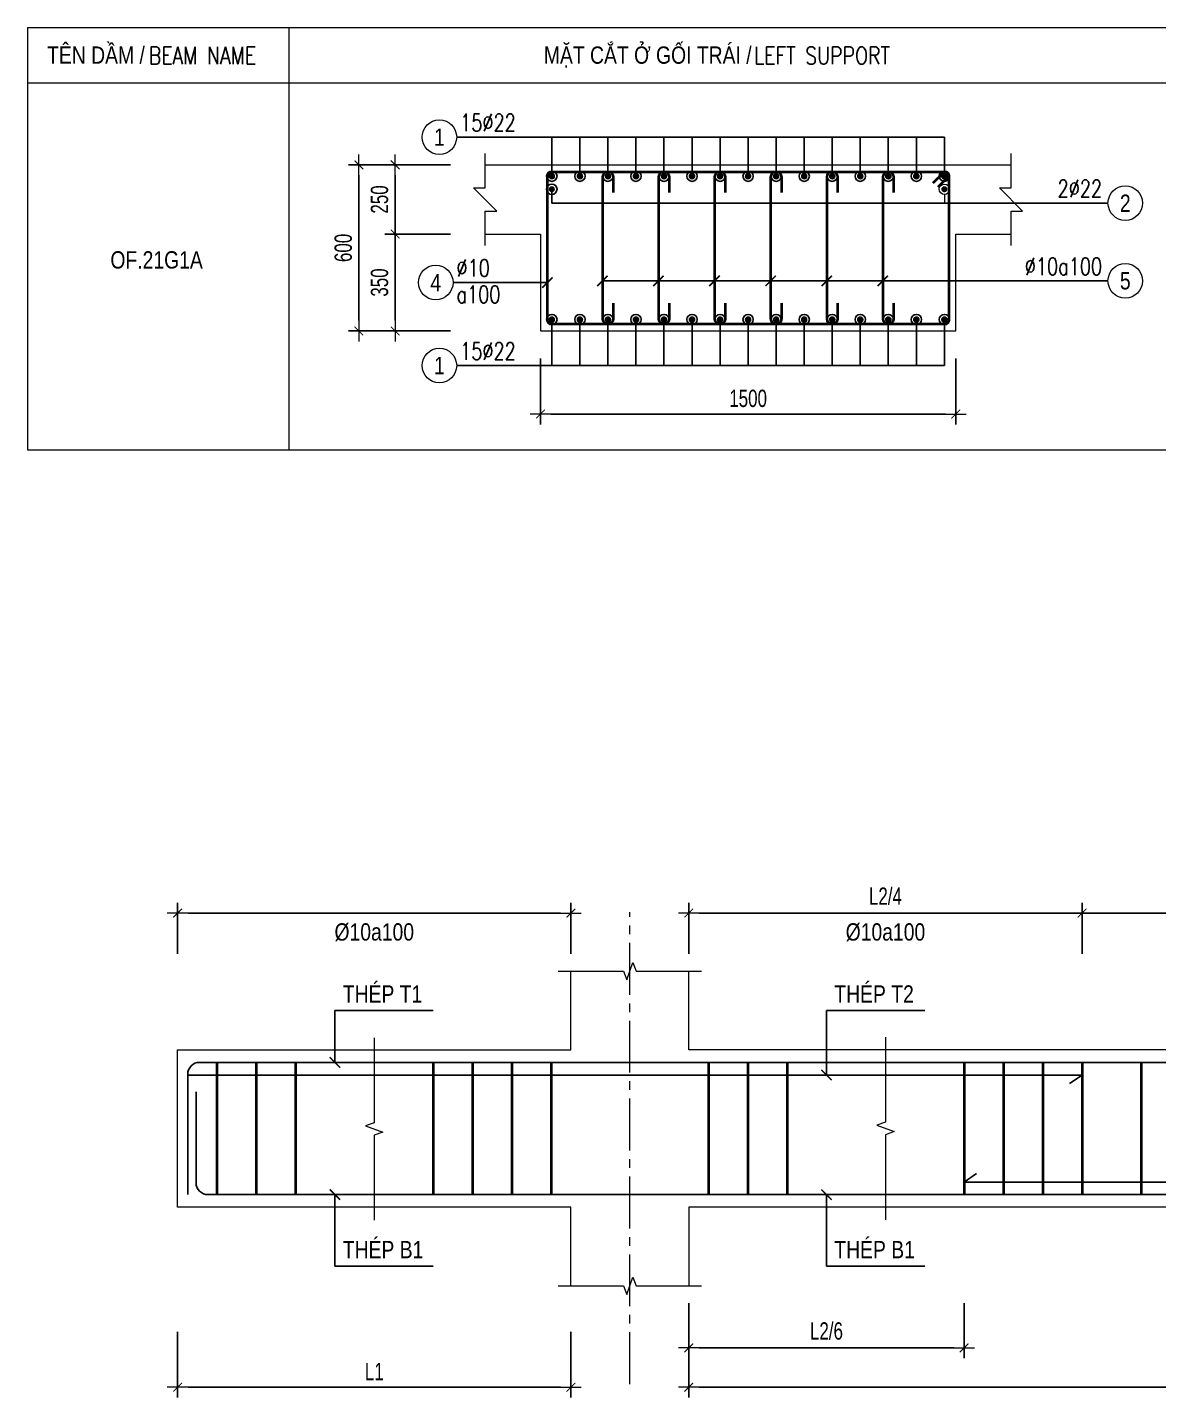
# Model space of a CAD drawing. Header units: millimetres. Extents: x 0 to 256521, y -18667 to 27271.
# Drawn here: x 222676 to 226762, y -2200 to 2749 of the extents above; entities that cross this region are included whole.
import ezdxf
from ezdxf.enums import TextEntityAlignment as Align

# ---------------------------------------------------------------- set-up
doc = ezdxf.new("R2010")
doc.units = ezdxf.units.MM
doc.linetypes.add('CENTER2', pattern=[1.125, 0.75, -0.125, 0.125, -0.125])
doc.layers.get('0').update_dxf_attribs({"lineweight": 20})
doc.layers.get('Defpoints').update_dxf_attribs({"color": 151, "lineweight": 9})
for name, color, linetype, lineweight in [('NDC_S_AXIS', 5, 'CENTER2', 13), ('NDC_S_CONTINUOUS', 3, 'Continuous', 20), ('NDC_S_DIM', 1, 'Continuous', 15), ('NDC_S_REBAR', 4, 'Continuous', 35), ('NDC_S_STIRRUP', 4, 'Continuous', 40), ('NDC_S_THIN LINE', 8, 'Continuous', 9), ('NDC_S_VN TEXT', 7, 'Continuous', 20), ('NDC_Table', 3, 'Continuous', 20)]:
    doc.layers.add(name, color=color, linetype=linetype, lineweight=lineweight)
doc.layers.add('S-REIN', color=1, linetype='Continuous')
doc.styles.add('ARIAL', font='arial.ttf', dxfattribs={"width": 0.8})
doc.styles.add('NDC_DIM', font='', dxfattribs={"width": 0.75})
doc.styles.add('NDC_EN TXT', font='romans.shx', dxfattribs={"width": 0.8})
doc.styles.add('NDC_VIE TXT', font='arial.ttf', dxfattribs={"width": 0.8})
doc.styles.get('NDC_DIM').set_extended_font_data('Dotum')
doc.dimstyles.new('NDC_dim_25', dxfattribs={"dimscale": 25, "dimtxt": 2.5, "dimasz": 1.5, "dimexe": 1.5, "dimexo": 2.5, "dimgap": 1, "dimtad": 1, "dimdec": 0, "dimzin": 0, "dimdsep": 46, "dimtxsty": 'NDC_DIM', "dimblk": 'DIMMARK', "dimcen": 0.09, "dimdle": 1.2, "dimclrd": 1, "dimclre": 1, "dimclrt": 3, "dimadec": 0, "dimazin": 0, "dimtfac": 1, "dimtdec": 0, "dimtix": 1, "dimtofl": 0, "dimtmove": 0, "dimatfit": 3, "dimfxl": 8, "dimfxlon": 1, "dimtolj": 1, "dimtzin": 0, "dimarcsym": 0})

# ---------------------------------------------------------------- blocks, each defined once
blk = doc.blocks.new('DIMMARK')
at = {"layer": 'NDC_S_DIM', "color": 1}
blk.add_line((-1.5, 0), (1, 0), dxfattribs=at)
at = {"layer": 'NDC_S_DIM', "color": 2, "const_width": 0.1}
blk.add_lwpolyline([(-0.42, -0.42), (0.42, 0.42)], dxfattribs=at)
blk = doc.blocks.new('*D225')
at = {"layer": 'Defpoints', "color": 0, "transparency": 16777216}
for p in [(225064.9, -1796), (229326.3, -1796), (225064.9, -2162.3)]:
    blk.add_point(p, dxfattribs=at)
at = {"layer": 'NDC_S_DIM', "color": 1, "lineweight": -2, "transparency": 16777216}
for p, q in [((225064.9, -1962.3), (225064.9, -2199.8)), ((229326.3, -1962.3), (229326.3, -2199.8)), ((229288.8, -2162.3), (225102.4, -2162.3))]:
    blk.add_line(p, q, dxfattribs=at)
at = {"layer": 'NDC_S_DIM', "color": 1, "lineweight": -2, "transparency": 16777216, "xscale": 37.5, "yscale": 37.5, "zscale": 37.5, "rotation": 180}
blk.add_blockref('DIMMARK', (225064.9, -2162.3), dxfattribs=at)
at = {"layer": 'NDC_S_DIM', "color": 1, "lineweight": -2, "transparency": 16777216, "xscale": 37.5, "yscale": 37.5, "zscale": 37.5}
blk.add_blockref('DIMMARK', (229326.3, -2162.3), dxfattribs=at)
at = {"layer": 'NDC_S_DIM', "color": 3, "transparency": 16777216, "insert": (227195.6, -2106), "char_height": 62.5, "attachment_point": 5, "style": 'NDC_DIM'}
blk.add_mtext('\\A1;L2', dxfattribs=at)
blk = doc.blocks.new('*D226')
at = {"layer": 'Defpoints', "color": 0, "transparency": 16777216}
for p in [(223218.3, -1796), (224638.8, -1796), (224638.8, -2162.3)]:
    blk.add_point(p, dxfattribs=at)
at = {"layer": 'NDC_S_DIM', "color": 1, "lineweight": -2, "transparency": 16777216}
for p, q in [((223218.3, -1962.3), (223218.3, -2199.8)), ((224638.8, -1962.3), (224638.8, -2199.8)), ((223255.8, -2162.3), (224601.3, -2162.3))]:
    blk.add_line(p, q, dxfattribs=at)
at = {"layer": 'NDC_S_DIM', "color": 1, "lineweight": -2, "transparency": 16777216, "xscale": 37.5, "yscale": 37.5, "zscale": 37.5, "rotation": 180}
blk.add_blockref('DIMMARK', (223218.3, -2162.3), dxfattribs=at)
at = {"layer": 'NDC_S_DIM', "color": 1, "lineweight": -2, "transparency": 16777216, "xscale": 37.5, "yscale": 37.5, "zscale": 37.5}
blk.add_blockref('DIMMARK', (224638.8, -2162.3), dxfattribs=at)
at = {"layer": 'NDC_S_DIM', "color": 3, "transparency": 16777216, "insert": (223928.6, -2106), "char_height": 62.5, "attachment_point": 5, "style": 'NDC_DIM'}
blk.add_mtext('\\A1;L1', dxfattribs=at)
blk = doc.blocks.new('*D227')
at = {"layer": 'Defpoints', "color": 0, "transparency": 16777216}
for p in [(226485.4, -449.7), (225064.9, -659.6), (226485.4, -659.6)]:
    blk.add_point(p, dxfattribs=at)
at = {"layer": 'NDC_S_DIM', "color": 1, "lineweight": -2, "transparency": 16777216}
for p, q in [((225064.9, -597.1), (225064.9, -412.2)), ((226485.4, -597.1), (226485.4, -412.2)), ((225102.4, -449.7), (226447.9, -449.7))]:
    blk.add_line(p, q, dxfattribs=at)
at = {"layer": 'NDC_S_DIM', "color": 1, "lineweight": -2, "transparency": 16777216, "xscale": 37.5, "yscale": 37.5, "zscale": 37.5, "rotation": 180}
blk.add_blockref('DIMMARK', (225064.9, -449.7), dxfattribs=at)
at = {"layer": 'NDC_S_DIM', "color": 1, "lineweight": -2, "transparency": 16777216, "xscale": 37.5, "yscale": 37.5, "zscale": 37.5}
blk.add_blockref('DIMMARK', (226485.4, -449.7), dxfattribs=at)
at = {"layer": 'NDC_S_DIM', "color": 3, "transparency": 16777216, "insert": (225775.2, -389), "char_height": 62.5, "attachment_point": 5, "style": 'NDC_DIM'}
blk.add_mtext('\\A1;L2/4', dxfattribs=at)
blk = doc.blocks.new('*D229')
at = {"layer": 'Defpoints', "color": 0, "transparency": 16777216}
for p in [(227905.8, -449.7), (226485.4, -659.6), (227905.8, -659.6)]:
    blk.add_point(p, dxfattribs=at)
at = {"layer": 'NDC_S_DIM', "color": 1, "lineweight": -2, "transparency": 16777216}
for p, q in [((226485.4, -597.1), (226485.4, -412.2)), ((227905.8, -597.1), (227905.8, -412.2)), ((226522.9, -449.7), (227868.3, -449.7))]:
    blk.add_line(p, q, dxfattribs=at)
at = {"layer": 'NDC_S_DIM', "color": 1, "lineweight": -2, "transparency": 16777216, "xscale": 37.5, "yscale": 37.5, "zscale": 37.5, "rotation": 180}
blk.add_blockref('DIMMARK', (226485.4, -449.7), dxfattribs=at)
at = {"layer": 'NDC_S_DIM', "color": 1, "lineweight": -2, "transparency": 16777216, "xscale": 37.5, "yscale": 37.5, "zscale": 37.5}
blk.add_blockref('DIMMARK', (227905.8, -449.7), dxfattribs=at)
blk = doc.blocks.new('*D230')
at = {"layer": 'Defpoints', "color": 0, "transparency": 16777216}
for p in [(224638.8, -449.7), (223218.3, -659.6), (224638.8, -659.6)]:
    blk.add_point(p, dxfattribs=at)
at = {"layer": 'NDC_S_DIM', "color": 1, "lineweight": -2, "transparency": 16777216}
for p, q in [((223218.3, -597.1), (223218.3, -412.2)), ((224638.8, -597.1), (224638.8, -412.2)), ((223255.8, -449.7), (224601.3, -449.7))]:
    blk.add_line(p, q, dxfattribs=at)
at = {"layer": 'NDC_S_DIM', "color": 1, "lineweight": -2, "transparency": 16777216, "xscale": 37.5, "yscale": 37.5, "zscale": 37.5, "rotation": 180}
blk.add_blockref('DIMMARK', (223218.3, -449.7), dxfattribs=at)
at = {"layer": 'NDC_S_DIM', "color": 1, "lineweight": -2, "transparency": 16777216, "xscale": 37.5, "yscale": 37.5, "zscale": 37.5}
blk.add_blockref('DIMMARK', (224638.8, -449.7), dxfattribs=at)
blk = doc.blocks.new('*D231')
at = {"layer": 'Defpoints', "color": 0, "transparency": 16777216}
for p in [(225064.9, -1796), (226059.3, -1796), (226059.3, -2020.3)]:
    blk.add_point(p, dxfattribs=at)
at = {"layer": 'NDC_S_DIM', "color": 1, "lineweight": -2, "transparency": 16777216}
for p, q in [((225064.9, -1858.5), (225064.9, -2057.8)), ((226059.3, -1858.5), (226059.3, -2057.8)), ((225102.4, -2020.3), (226021.8, -2020.3))]:
    blk.add_line(p, q, dxfattribs=at)
at = {"layer": 'NDC_S_DIM', "color": 1, "lineweight": -2, "transparency": 16777216, "xscale": 37.5, "yscale": 37.5, "zscale": 37.5, "rotation": 180}
blk.add_blockref('DIMMARK', (225064.9, -2020.3), dxfattribs=at)
at = {"layer": 'NDC_S_DIM', "color": 1, "lineweight": -2, "transparency": 16777216, "xscale": 37.5, "yscale": 37.5, "zscale": 37.5}
blk.add_blockref('DIMMARK', (226059.3, -2020.3), dxfattribs=at)
at = {"layer": 'NDC_S_DIM', "color": 3, "transparency": 16777216, "insert": (225562.1, -1959.5), "char_height": 62.5, "attachment_point": 5, "style": 'NDC_DIM'}
blk.add_mtext('\\A1;L2/6', dxfattribs=at)
blk = doc.blocks.new('*D267')
at = {"layer": 'Defpoints', "color": 0, "transparency": 16777216}
for p in [(224529.1, 1652.8), (226029.1, 1652.8), (226029.1, 1352.8)]:
    blk.add_point(p, dxfattribs=at)
at = {"layer": 'NDC_S_DIM', "color": 1, "lineweight": -2, "transparency": 16777216}
for p, q in [((224529.1, 1552.8), (224529.1, 1315.3)), ((226029.1, 1552.8), (226029.1, 1315.3)), ((224566.6, 1352.8), (225991.6, 1352.8))]:
    blk.add_line(p, q, dxfattribs=at)
at = {"layer": 'NDC_S_DIM', "color": 1, "lineweight": -2, "transparency": 16777216, "xscale": 37.5, "yscale": 37.5, "zscale": 37.5, "rotation": 180}
blk.add_blockref('DIMMARK', (224529.1, 1352.8), dxfattribs=at)
at = {"layer": 'NDC_S_DIM', "color": 1, "lineweight": -2, "transparency": 16777216, "xscale": 37.5, "yscale": 37.5, "zscale": 37.5}
blk.add_blockref('DIMMARK', (226029.1, 1352.8), dxfattribs=at)
at = {"layer": 'NDC_S_DIM', "color": 3, "transparency": 16777216, "insert": (225279.1, 1409), "char_height": 62.5, "attachment_point": 5, "style": 'NDC_DIM'}
blk.add_mtext('\\A1;1500', dxfattribs=at)
blk = doc.blocks.new('*D268')
at = {"layer": 'Defpoints', "color": 0, "transparency": 16777216}
for p in [(224004.1, 2002.8), (224329.1, 2002.8), (224329.1, 1652.8)]:
    blk.add_point(p, dxfattribs=at)
at = {"layer": 'NDC_S_DIM', "color": 1, "lineweight": -2, "transparency": 16777216}
for p, q in [((224204.1, 2002.8), (223966.6, 2002.8)), ((224004.1, 1690.3), (224004.1, 1965.3)), ((224204.1, 1652.8), (223966.6, 1652.8))]:
    blk.add_line(p, q, dxfattribs=at)
at = {"layer": 'NDC_S_DIM', "color": 1, "lineweight": -2, "transparency": 16777216, "xscale": 37.5, "yscale": 37.5, "zscale": 37.5}
for p, rotation in [((224004.1, 2002.8), 90), ((224004.1, 1652.8), 270)]:
    blk.add_blockref('DIMMARK', p, dxfattribs=dict(at, rotation=rotation))
at = {"layer": 'NDC_S_DIM', "color": 3, "transparency": 16777216, "insert": (223947.8, 1827.8), "char_height": 62.5, "attachment_point": 5, "rotation": 90, "style": 'NDC_DIM'}
blk.add_mtext('\\A1;350', dxfattribs=at)
blk = doc.blocks.new('*D269')
at = {"layer": 'Defpoints', "color": 0, "transparency": 16777216}
for p in [(224004.1, 2252.8), (224329.1, 2252.8), (224329.1, 2002.8)]:
    blk.add_point(p, dxfattribs=at)
at = {"layer": 'NDC_S_DIM', "color": 1, "lineweight": -2, "transparency": 16777216}
for p, q in [((224204.1, 2252.8), (223966.6, 2252.8)), ((224004.1, 2040.3), (224004.1, 2215.3)), ((224204.1, 2002.8), (223966.6, 2002.8))]:
    blk.add_line(p, q, dxfattribs=at)
at = {"layer": 'NDC_S_DIM', "color": 1, "lineweight": -2, "transparency": 16777216, "xscale": 37.5, "yscale": 37.5, "zscale": 37.5}
for p, rotation in [((224004.1, 2252.8), 90), ((224004.1, 2002.8), 270)]:
    blk.add_blockref('DIMMARK', p, dxfattribs=dict(at, rotation=rotation))
at = {"layer": 'NDC_S_DIM', "color": 3, "transparency": 16777216, "insert": (223947.8, 2127.8), "char_height": 62.5, "attachment_point": 5, "rotation": 90, "style": 'NDC_DIM'}
blk.add_mtext('\\A1;250', dxfattribs=at)
blk = doc.blocks.new('*D270')
at = {"layer": 'Defpoints', "color": 0, "transparency": 16777216}
for p in [(223873.1, 2252.8), (224329.1, 2252.8), (224329.1, 1652.8)]:
    blk.add_point(p, dxfattribs=at)
at = {"layer": 'NDC_S_DIM', "color": 1, "lineweight": -2, "transparency": 16777216}
for p, q in [((224073.1, 2252.8), (223835.6, 2252.8)), ((223873.1, 1690.3), (223873.1, 2215.3)), ((224073.1, 1652.8), (223835.6, 1652.8))]:
    blk.add_line(p, q, dxfattribs=at)
at = {"layer": 'NDC_S_DIM', "color": 1, "lineweight": -2, "transparency": 16777216, "xscale": 37.5, "yscale": 37.5, "zscale": 37.5}
for p, rotation in [((223873.1, 2252.8), 90), ((223873.1, 1652.8), 270)]:
    blk.add_blockref('DIMMARK', p, dxfattribs=dict(at, rotation=rotation))
at = {"layer": 'NDC_S_DIM', "color": 3, "transparency": 16777216, "insert": (223816.8, 1952.8), "char_height": 62.5, "attachment_point": 5, "rotation": 90, "style": 'NDC_DIM'}
blk.add_mtext('\\A1;600', dxfattribs=at)
blk = doc.blocks.new('kata_block_THEP')
at = {"layer": 'NDC_S_REBAR', "color": 0}
for p, q in [((-0.5, 0), (0.5, 0)), ((-0.35, 0.35), (0.35, -0.35)), ((0.35, 0.35), (-0.35, -0.35)), ((0, 0.5), (0, -0.5))]:
    blk.add_line(p, q, dxfattribs=at)
at = {"layer": 'NDC_S_REBAR', "color": 0, "const_width": 0.0833}
blk.add_lwpolyline([(-0.5, 0, 1), (0.5, 0, 1), (-0.5, 0, 1)], format="xyb", dxfattribs=at)
blk = doc.blocks.new('*U212')
blk.add_circle((-2.5, 0), 2.5)
at = {"layer": 'NDC_S_VN TEXT', "color": 3, "style": 'NDC_EN TXT', "width": 0.75}
blk.add_attdef('DK1', (0.5, 0.85), '', height=2.5, dxfattribs=at)
at = {"layer": 'NDC_S_VN TEXT', "color": 7, "style": 'ARIAL', "width": 0.8}
blk.add_attdef('SH2', text='', height=2.5, dxfattribs=at).set_placement((-2.5, 0), align=Align.MIDDLE)
blk = doc.blocks.new('*U209')
blk.add_circle((2.5, 0), 2.5)
at = {"layer": 'NDC_S_VN TEXT', "color": 3, "style": 'NDC_EN TXT', "width": 0.75}
blk.add_attdef('DK2', text='', height=2.5, dxfattribs=at).set_placement((-0.85, 0.85), align=Align.RIGHT)
at = {"layer": 'NDC_S_VN TEXT', "color": 7, "style": 'ARIAL', "width": 0.8}
blk.add_attdef('SH3', text='', height=2.5, dxfattribs=at).set_placement((2.5, 0), align=Align.MIDDLE)
blk = doc.blocks.new('*U213')
blk.add_circle((-2.5, 0), 2.5)
at = {"layer": 'NDC_S_VN TEXT', "color": 3, "style": 'NDC_EN TXT', "width": 0.75}
for tag, p in [('DK1', (0.5, 0.85)), ('KC1', (0.5, -2.97))]:
    blk.add_attdef(tag, p, '', height=2.5, dxfattribs=at)
at = {"layer": 'NDC_S_VN TEXT', "color": 7, "style": 'ARIAL', "width": 0.8}
blk.add_attdef('SH2', text='', height=2.5, dxfattribs=at).set_placement((-2.5, 0), align=Align.MIDDLE)
blk = doc.blocks.new('TABLE 1')
at = {"layer": 'NDC_Table'}
for p, q in [((0, 0), (10824, 0)), ((0, 0), (0, -1526.1)), ((944.5, 0), (944.5, -1526.1)), ((0, -200), (10824, -200)), ((0, -1526.1), (10824, -1526.1))]:
    blk.add_line(p, q, dxfattribs=at)
at = {"layer": 'NDC_S_VN TEXT', "style": 'NDC_VIE TXT', "width": 0.8}
for s, p in [('TÊN DẦM /', (247.7, -100)), ('MẶT CẮT Ở GỐI TRÁI /', (2240.9, -100))]:
    blk.add_text(s, height=62.5, dxfattribs=at).set_placement(p, align=Align.MIDDLE_CENTER)
at = {"layer": 'NDC_S_VN TEXT', "color": 2, "style": 'NDC_EN TXT', "width": 0.8}
for s, p in [('BEAM NAME', (438.7, -101.8)), ('LEFT SUPPORT', (2625.5, -101.8))]:
    blk.add_text(s, height=62.5, dxfattribs=at).set_placement(p, align=Align.MIDDLE_LEFT)

msp = doc.modelspace()

# ---------------------------------------------------------------- linework, layer by layer
at = {"layer": 'NDC_S_AXIS', "ltscale": 250}
msp.add_line((224851.9, -2151.1), (224851.9, -446.5), dxfattribs=at)
at = {"layer": 'NDC_S_CONTINUOUS'}
msp.add_line((224329.1, 2252.8), (226229.1, 2252.8), dxfattribs=at)
for points in [[(224329.1, 2002.8), (224529.1, 2002.8), (224529.1, 1652.8), (226029.1, 1652.8), (226029.1, 2002.8), (226229.1, 2002.8)], [(224638.8, -1796), (224638.8, -1511.9), (223218.3, -1511.9), (223218.3, -943.7), (224638.8, -943.7), (224638.8, -659.6)], [(229326.3, -659.6), (229326.3, -943.7), (225064.9, -943.7), (225064.9, -659.6)], [(229326.3, -1796), (229326.3, -1511.9), (225064.9, -1511.9), (225064.9, -1796)]]:
    msp.add_lwpolyline(points, dxfattribs=at)
at = {"layer": 'NDC_S_DIM'}
for points in [[(224329.1, 1961.1), (224329.1, 2086.1), (224370.8, 2086.1), (224287.4, 2169.4), (224329.1, 2169.4), (224329.1, 2294.4)], [(226229.1, 1961.1), (226229.1, 2086.1), (226270.8, 2086.1), (226187.4, 2169.4), (226229.1, 2169.4), (226229.1, 2294.4)], [(224593.3, -659.6), (224829.1, -659.6), (224840.5, -690.8), (224863.2, -628.4), (224874.6, -659.6), (225110.4, -659.6)], [(223928.6, -900.1), (223928.6, -1207), (223897.3, -1218.3), (223959.8, -1241.1), (223928.6, -1252.4), (223928.6, -1559.3)], [(225775.2, -898.2), (225775.2, -1205.1), (225743.9, -1216.4), (225806.4, -1239.2), (225775.2, -1250.5), (225775.2, -1557.4)], [(224593.3, -1796), (224829.1, -1796), (224840.5, -1827.2), (224863.2, -1764.7), (224874.6, -1796), (225110.4, -1796)]]:
    msp.add_lwpolyline(points, dxfattribs=at)
at = {"layer": 'NDC_S_STIRRUP', "ltscale": 37.5}
for p, q in [((223360.4, -989.2), (223360.4, -1466.6)), ((223502.4, -989.2), (223502.4, -1466.6)), ((223644.5, -989.2), (223644.5, -1466.6)), ((224141.6, -989.2), (224141.6, -1466.6)), ((224283.7, -989.2), (224283.7, -1466.6)), ((224425.7, -989.2), (224425.7, -1466.6)), ((224567.8, -989.2), (224567.8, -1466.6)), ((225136, -989.2), (225136, -1466.6)), ((225278, -989.2), (225278, -1466.6)), ((225420, -989.2), (225420, -1466.6)), ((226059.3, -989.2), (226059.3, -1466.6)), ((226201.3, -989.2), (226201.3, -1466.6)), ((226343.3, -989.2), (226343.3, -1466.6)), ((226485.4, -989.2), (226485.4, -1466.6)), ((226698.5, -989.2), (226698.5, -1466.6))]:
    msp.add_line(p, q, dxfattribs=at)
at = {"layer": 'NDC_S_STIRRUP'}
for points in [[(225948.1, 2187.8), (225988.1, 2227.8, -0.414214), (226004.1, 2211.8), (226004.1, 1693.8, -0.414214), (225988.1, 1677.8), (224570.1, 1677.8, -0.414214), (224554.1, 1693.8), (224554.1, 2211.8, -0.414214), (224570.1, 2227.8), (225988.1, 2227.8, -0.414214), (226004.1, 2211.8), (225964.1, 2171.8)], [(224792.7, 2152.8), (224792.7, 2207.8, 1), (224752.7, 2207.8), (224752.7, 1697.8, 1), (224792.7, 1697.8), (224792.7, 1752.8)], [(224995.2, 2152.8), (224995.2, 2207.8, 1), (224955.2, 2207.8), (224955.2, 1697.8, 1), (224995.2, 1697.8), (224995.2, 1752.8)], [(225197.8, 2152.8), (225197.8, 2207.8, 1), (225157.8, 2207.8), (225157.8, 1697.8, 1), (225197.8, 1697.8), (225197.8, 1752.8)], [(225400.4, 2152.8), (225400.4, 2207.8, 1), (225360.4, 2207.8), (225360.4, 1697.8, 1), (225400.4, 1697.8), (225400.4, 1752.8)], [(225603, 2152.8), (225603, 2207.8, 1), (225563, 2207.8), (225563, 1697.8, 1), (225603, 1697.8), (225603, 1752.8)], [(225805.5, 2152.8), (225805.5, 2207.8, 1), (225765.5, 2207.8), (225765.5, 1697.8, 1), (225805.5, 1697.8), (225805.5, 1752.8)]]:
    msp.add_lwpolyline(points, format="xyb", dxfattribs=at)
at = {"layer": 'NDC_S_THIN LINE'}
for p, q in [((224570.1, 2146), (224570.1, 2114.8)), ((225988.1, 2146), (225988.1, 2114.8))]:
    msp.add_line(p, q, dxfattribs=at)
for centre in [(224570.1, 2164.8), (224570.1, 2164.8), (225988.1, 2164.8)]:
    msp.add_circle(centre, 18.8, dxfattribs=at)
at = {"layer": 'S-REIN', "ltscale": 100}
for points in [[(234403.6, -1466.6), (234403.6, -1031.8, 0.414214), (234360.9, -989.2), (223297.3, -989.2, 0.414214), (223254.7, -1031.8), (223254.7, -1466.6)], [(223285, -1095), (223285, -1424, 0.414214), (223327.6, -1466.6), (234330.6, -1466.6, 0.414214), (234373.2, -1424), (234373.2, -1095)]]:
    msp.add_lwpolyline(points, format="xyb", dxfattribs=at)
for points in [[(226439.9, -1065), (226485.4, -1034.6), (223254.7, -1034.6)], [(226104.7, -1390.8), (226059.3, -1421.1), (228332, -1421.1), (228286.5, -1390.8)]]:
    msp.add_lwpolyline(points, dxfattribs=at)

# ---------------------------------------------------------------- block references
at = {"layer": 'NDC_S_REBAR'}
for p, xscale, yscale, zscale in [((224570.1, 2211.8), 22, 22, 22), ((224671.4, 2211.8), 22, 22, 22), ((224772.7, 2211.8), 22, 22, 22), ((224874, 2211.8), 22, 22, 22), ((224975.2, 2211.8), 22, 22, 22), ((225076.5, 2211.8), 22, 22, 22), ((225177.8, 2211.8), 22, 22, 22), ((225279.1, 2211.8), 22, 22, 22), ((225380.4, 2211.8), 22, 22, 22), ((225481.7, 2211.8), 22, 22, 22), ((225583, 2211.8), 22, 22, 22), ((225684.2, 2211.8), 22, 22, 22), ((225785.5, 2211.8), 22, 22, 22), ((225886.8, 2211.8), 22, 22, 22), ((225988.1, 2211.8), 22, 22, 22), ((224570.1, 2164.8), 20, 20, 20), ((225988.1, 2164.8), 20, 20, 20), ((224570.1, 1693.8), 22, 22, 22), ((224671.4, 1693.8), 22, 22, 22), ((224772.7, 1693.8), 22, 22, 22), ((224874, 1693.8), 22, 22, 22), ((224975.2, 1693.8), 22, 22, 22), ((225076.5, 1693.8), 22, 22, 22), ((225177.8, 1693.8), 22, 22, 22), ((225279.1, 1693.8), 22, 22, 22), ((225380.4, 1693.8), 22, 22, 22), ((225481.7, 1693.8), 22, 22, 22), ((225583, 1693.8), 22, 22, 22), ((225684.2, 1693.8), 22, 22, 22), ((225785.5, 1693.8), 22, 22, 22), ((225886.8, 1693.8), 22, 22, 22), ((225988.1, 1693.8), 22, 22, 22)]:
    msp.add_blockref('kata_block_THEP', p, dxfattribs=dict(at, xscale=xscale, yscale=yscale, zscale=zscale))
at = {"layer": 'NDC_S_THIN LINE'}
msp.add_blockref('TABLE 1', (222675.6, 2749.3), dxfattribs=at)
at = {"layer": 'NDC_S_THIN LINE', "xscale": 25, "yscale": 25, "zscale": 25}
for name, p, values in [('*U212', (224226.3, 2352.8), {'SH2': '1', 'DK1': '15%%c22'}), ('*U209', (226579.1, 2114.8), {'SH3': '2', 'DK2': '2%%c22'}), ('*U213', (224213.1, 1827.8), {'SH2': '4', 'DK1': '%%c10', 'KC1': 'a100'}), ('*U209', (226579.1, 1833.7), {'SH3': '5', 'DK2': '%%c10a100'}), ('*U212', (224226.3, 1527.8), {'SH2': '1', 'DK1': '15%%c22'})]:
    msp.add_blockref(name, p, dxfattribs=at).add_auto_attribs(values)

# ---------------------------------------------------------------- texts
at = {"layer": 'NDC_S_VN TEXT', "style": 'NDC_VIE TXT', "width": 0.8}
msp.add_text('OF.21G1A', height=62.5, dxfattribs=at).set_placement((222975.4, 1909.6), align=Align.MIDDLE_LEFT)
for p in [(223928.6, -549.1), (225775.2, -549.1)]:
    msp.add_text('%%C10a100', height=62.5, dxfattribs=at).set_placement(p, align=Align.CENTER)
for s, p in [('THÉP T1', (223814.9, -773.2)), ('THÉP T2', (225590.5, -773.2)), ('THÉP B1', (223814.9, -1696.5)), ('THÉP B1', (225590.5, -1696.5))]:
    msp.add_text(s, height=62.5, dxfattribs=at).set_placement(p)

# ---------------------------------------------------------------- dimensions: what is measured, and where the dimension line sits
at = {"layer": 'NDC_S_DIM'}
for base, p1, p2, picture, middle in [((223873.1, 2252.8), (224329.1, 1652.8), (224329.1, 2252.8), '*D270', (223816.8, 1952.8)), ((224004.1, 2252.8), (224329.1, 2002.8), (224329.1, 2252.8), '*D269', (223947.8, 2127.8)), ((224004.1, 2002.8), (224329.1, 1652.8), (224329.1, 2002.8), '*D268', (223947.8, 1827.8))]:
    dim = msp.add_linear_dim(base=base, p1=p1, p2=p2, angle=270, dimstyle='NDC_dim_25', dxfattribs=at)
    dim.commit()
    dim.dimension.update_dxf_attribs({"geometry": picture, "text_midpoint": middle})
dim = msp.add_linear_dim(base=(226029.1, 1352.8), p1=(224529.1, 1652.8), p2=(226029.1, 1652.8), dimstyle='NDC_dim_25', dxfattribs=at)
dim.commit()
dim.dimension.update_dxf_attribs({"geometry": '*D267', "text_midpoint": (225279.1, 1409)})
for base, p1, p2, text, picture, middle in [((226485.4, -449.7), (225064.9, -659.6), (226485.4, -659.6), 'L2/4', '*D227', (225775.2, -389)), ((224638.8, -449.7), (223218.3, -659.6), (224638.8, -659.6), ' ', '*D230', (223928.6, -449.7)), ((227905.8, -449.7), (226485.4, -659.6), (227905.8, -659.6), ' ', '*D229', (227195.6, -449.7)), ((224638.8, -2162.3), (223218.3, -1796), (224638.8, -1796), 'L1', '*D226', (223928.6, -2106)), ((226059.3, -2020.3), (225064.9, -1796), (226059.3, -1796), 'L2/6', '*D231', (225562.1, -1959.5))]:
    dim = msp.add_linear_dim(base=base, p1=p1, p2=p2, text=text, dimstyle='NDC_dim_25', dxfattribs=at)
    dim.commit()
    dim.dimension.update_dxf_attribs({"geometry": picture, "text_midpoint": middle})
dim = msp.add_linear_dim(base=(225064.9, -2162.3), p1=(229326.3, -1796), p2=(225064.9, -1796), angle=180, text='L2', dimstyle='NDC_dim_25', dxfattribs=at)
dim.commit()
dim.dimension.update_dxf_attribs({"geometry": '*D225', "text_midpoint": (227195.6, -2106)})

# ---------------------------------------------------------------- leaders
at = {"layer": 'NDC_S_THIN LINE'}
for points, override in [([(224570.1, 2211.8), (224570.1, 2352.8), (224226.3, 2352.8)], {"dimldrblk": 'DotBlank'}), ([(224671.4, 2211.8), (224671.4, 2352.8), (224226.3, 2352.8)], {"dimldrblk": 'DotBlank'}), ([(224772.7, 2211.8), (224772.7, 2352.8), (224226.3, 2352.8)], {"dimldrblk": 'DotBlank'}), ([(224874, 2211.8), (224874, 2352.8), (224226.3, 2352.8)], {"dimldrblk": 'DotBlank'}), ([(224975.2, 2211.8), (224975.2, 2352.8), (224226.3, 2352.8)], {"dimldrblk": 'DotBlank'}), ([(225076.5, 2211.8), (225076.5, 2352.8), (224226.3, 2352.8)], {"dimldrblk": 'DotBlank'}), ([(225177.8, 2211.8), (225177.8, 2352.8), (224226.3, 2352.8)], {"dimldrblk": 'DotBlank'}), ([(225279.1, 2211.8), (225279.1, 2352.8), (224226.3, 2352.8)], {"dimldrblk": 'DotBlank'}), ([(225380.4, 2211.8), (225380.4, 2352.8), (224226.3, 2352.8)], {"dimldrblk": 'DotBlank'}), ([(225481.7, 2211.8), (225481.7, 2352.8), (224226.3, 2352.8)], {"dimldrblk": 'DotBlank'}), ([(225583, 2211.8), (225583, 2352.8), (224226.3, 2352.8)], {"dimldrblk": 'DotBlank'}), ([(225684.2, 2211.8), (225684.2, 2352.8), (224226.3, 2352.8)], {"dimldrblk": 'DotBlank'}), ([(225785.5, 2211.8), (225785.5, 2352.8), (224226.3, 2352.8)], {"dimldrblk": 'DotBlank'}), ([(225886.8, 2211.8), (225886.8, 2352.8), (224226.3, 2352.8)], {"dimldrblk": 'DotBlank'}), ([(225988.1, 2211.8), (225988.1, 2352.8), (224226.3, 2352.8)], {"dimldrblk": 'DotBlank'}), ([(224570.1, 2164.8), (224570.1, 2114.8), (226579.1, 2114.8)], {"dimldrblk": 'DotBlank'}), ([(224554.1, 1827.8), (224213.1, 1827.8)], {"dimldrblk": 'ArchTick'}), ([(224752.7, 1833.7), (226579.1, 1833.7)], {"dimldrblk": 'ArchTick'}), ([(224955.2, 1833.7), (226579.1, 1833.7)], {"dimldrblk": 'ArchTick'}), ([(225157.8, 1833.7), (226579.1, 1833.7)], {"dimldrblk": 'ArchTick'}), ([(225360.4, 1833.7), (226579.1, 1833.7)], {"dimldrblk": 'ArchTick'}), ([(225563, 1833.7), (226579.1, 1833.7)], {"dimldrblk": 'ArchTick'}), ([(225765.5, 1833.7), (226579.1, 1833.7)], {"dimldrblk": 'ArchTick'}), ([(224570.1, 1693.8), (224570.1, 1527.8), (224226.3, 1527.8)], {"dimldrblk": 'DotBlank'}), ([(224671.4, 1693.8), (224671.4, 1527.8), (224226.3, 1527.8)], {"dimldrblk": 'DotBlank'}), ([(224772.7, 1693.8), (224772.7, 1527.8), (224226.3, 1527.8)], {"dimldrblk": 'DotBlank'}), ([(224874, 1693.8), (224874, 1527.8), (224226.3, 1527.8)], {"dimldrblk": 'DotBlank'}), ([(224975.2, 1693.8), (224975.2, 1527.8), (224226.3, 1527.8)], {"dimldrblk": 'DotBlank'}), ([(225076.5, 1693.8), (225076.5, 1527.8), (224226.3, 1527.8)], {"dimldrblk": 'DotBlank'}), ([(225177.8, 1693.8), (225177.8, 1527.8), (224226.3, 1527.8)], {"dimldrblk": 'DotBlank'}), ([(225279.1, 1693.8), (225279.1, 1527.8), (224226.3, 1527.8)], {"dimldrblk": 'DotBlank'}), ([(225380.4, 1693.8), (225380.4, 1527.8), (224226.3, 1527.8)], {"dimldrblk": 'DotBlank'}), ([(225481.7, 1693.8), (225481.7, 1527.8), (224226.3, 1527.8)], {"dimldrblk": 'DotBlank'}), ([(225583, 1693.8), (225583, 1527.8), (224226.3, 1527.8)], {"dimldrblk": 'DotBlank'}), ([(225684.2, 1693.8), (225684.2, 1527.8), (224226.3, 1527.8)], {"dimldrblk": 'DotBlank'}), ([(225785.5, 1693.8), (225785.5, 1527.8), (224226.3, 1527.8)], {"dimldrblk": 'DotBlank'}), ([(225886.8, 1693.8), (225886.8, 1527.8), (224226.3, 1527.8)], {"dimldrblk": 'DotBlank'}), ([(225988.1, 1693.8), (225988.1, 1527.8), (224226.3, 1527.8)], {"dimldrblk": 'DotBlank'}), ([(223786.5, -989.2), (223786.5, -801.7), (224141.6, -801.7)], {"dimldrblk": 'ArchTick'}), ([(225562.1, -1034.6), (225562.1, -801.7), (225917.2, -801.7)], {"dimldrblk": 'ArchTick'}), ([(223786.5, -1466.6), (223786.5, -1724.9), (224141.6, -1724.9)], {"dimldrblk": 'ArchTick'}), ([(225562.1, -1466.6), (225562.1, -1724.9), (225917.2, -1724.9)], {"dimldrblk": 'ArchTick'})]:
    msp.add_leader(points, dimstyle='NDC_dim_25', override=override, dxfattribs=at)

doc.saveas('drawing.dxf')
